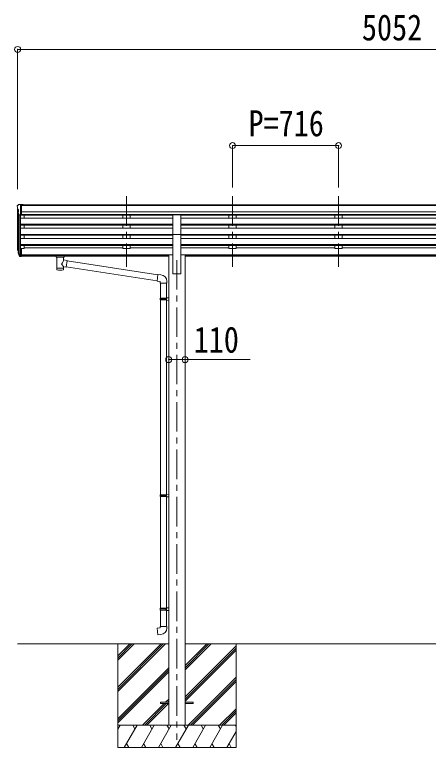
# Model space of a CAD drawing. Units: millimetres at full size, sheet at 1:40; some dimension numbers follow another scale. Extents: x -11243 to 11243, y -7760 to 7760.
# Drawn here: x 617 to 3411, y -5160 to -208 of the extents above; entities that cross this region are included whole.
import ezdxf
from ezdxf.enums import TextEntityAlignment as Align

# ---------------------------------------------------------------- set-up
doc = ezdxf.new("R2010")
doc.units = ezdxf.units.MM
doc.header["$LTSCALE"] = 40
doc.header["$PDMODE"] = 32
doc.header["$PDSIZE"] = 40
doc.linetypes.add('CHAIN1', pattern=[8, 5, -1, 1, -1])
for name, color, linetype, lineweight in [('0-0_0', 7, 'Continuous', 9), ('0-1_本体', 5, 'CHAIN1', 9), ('0-3_ELV2', 4, 'Continuous', 9), ('0-6_OTH_LINE', 6, 'Continuous', 9), ('0-9_OUTLINE', 7, 'Continuous', 9)]:
    doc.layers.add(name, color=color, linetype=linetype, lineweight=lineweight)
doc.styles.add('ＭＳ ゴシック', font='')
doc.styles.get('ＭＳ ゴシック').set_extended_font_data('MS Gothic')

msp = doc.modelspace()

# ---------------------------------------------------------------- linework, layer by layer
at = {"layer": '0-0_0'}
for p, q in [((636.53, -4459.76), (1657.33, -4459.76)), ((1312.53, -4459.76), (1312.53, -5159.76)), ((1312.53, -4753.94), (1606.71, -4459.76)), ((1312.53, -4768.08), (1620.85, -4459.76)), ((1312.53, -4782.22), (1634.99, -4459.76)), ((1312.53, -4570.09), (1422.86, -4459.76)), ((1312.53, -4555.95), (1408.71, -4459.76)), ((1312.53, -4541.81), (1394.57, -4459.76)), ((1767.73, -4635.39), (1943.36, -4459.76)), ((1767.73, -4621.25), (1929.21, -4459.76)), ((1767.73, -4607.11), (1915.07, -4459.76)), ((1767.73, -4459.76), (4557.33, -4459.76)), ((1767.73, -4819.24), (2112.53, -4474.44)), ((1767.73, -4833.38), (2112.53, -4488.58)), ((1767.73, -4847.52), (2112.53, -4502.73)), ((2112.53, -4459.76), (2112.53, -5159.76)), ((1312.53, -4966.07), (1657.33, -4621.27)), ((1312.53, -4980.21), (1657.33, -4635.42)), ((1312.53, -4994.36), (1657.33, -4649.56)), ((1789.33, -5009.76), (2112.53, -4686.57)), ((1803.48, -5009.76), (2112.53, -4700.72)), ((1817.62, -5009.76), (2112.53, -4714.86)), ((1635.47, -4855.26), (1657.33, -4833.4)), ((1649.61, -4855.26), (1657.33, -4847.55)), ((1480.97, -5009.76), (1626.47, -4864.26)), ((1495.11, -5009.76), (1640.61, -4864.26)), ((1509.25, -5009.76), (1654.75, -4864.26)), ((2001.47, -5009.76), (2112.53, -4898.7)), ((2015.61, -5009.76), (2112.53, -4912.85)), ((2029.75, -5009.76), (2112.53, -4926.99)), ((2112.53, -5009.76), (1312.53, -5009.76)), ((1312.53, -5037.27), (1328.4, -5009.76)), ((1357.27, -5159.76), (1443.87, -5009.76)), ((1428.87, -5035.74), (1413.87, -5009.76)), ((1472.74, -5159.76), (1559.35, -5009.76)), ((1544.34, -5035.74), (1529.34, -5009.76)), ((1588.21, -5159.76), (1674.81, -5009.76)), ((1659.81, -5035.74), (1644.81, -5009.76)), ((1703.68, -5159.76), (1790.28, -5009.76)), ((1775.28, -5035.74), (1760.28, -5009.76)), ((1819.15, -5159.76), (1905.76, -5009.76)), ((1890.75, -5035.74), (1875.75, -5009.76)), ((1934.62, -5159.76), (2021.23, -5009.76)), ((1991.22, -5009.76), (2006.23, -5035.74)), ((2106.69, -5009.76), (2112.53, -5019.86)), ((2050.09, -5159.76), (2112.53, -5051.62)), ((1372.27, -5133.78), (1387.27, -5159.76)), ((1487.74, -5133.78), (1502.74, -5159.76)), ((1603.21, -5133.78), (1618.21, -5159.76)), ((1718.68, -5133.78), (1733.68, -5159.76)), ((1834.15, -5133.78), (1849.15, -5159.76)), ((1949.62, -5133.78), (1964.62, -5159.76)), ((2065.09, -5133.78), (2080.09, -5159.76)), ((1312.53, -5159.76), (2112.53, -5159.76))]:
    msp.add_line(p, q, dxfattribs=at)
at = {"layer": '0-1_本体'}
for p, q in [((1372.53, -1435.36), (1372.53, -1912.88)), ((1372.53, -1435.36), (1372.53, -1912.88)), ((2088.53, -1435.36), (2088.53, -1912.88)), ((2088.53, -1435.36), (2088.53, -1912.88)), ((2804.53, -1435.36), (2804.53, -1912.88)), ((2804.53, -1435.36), (2804.53, -1912.88)), ((1712.53, -1866.2), (1712.53, -5109.76))]:
    msp.add_line(p, q, dxfattribs=at)
at = {"layer": '0-3_ELV2'}
for p, q in [((634.53, -1500.48), (634.53, -1501.11)), ((636.53, -1521.68), (636.53, -1788.12)), ((637.06, -1522.29), (642.38, -1525.36)), ((641.44, -1491.67), (637.37, -1497.48)), ((644.53, -1491.11), (642.19, -1491.25)), ((642.53, -1525.62), (642.53, -1541.89)), ((644.53, -1491.11), (663.03, -1491.11)), ((656.53, -1564.09), (656.53, -1491.11)), ((663.03, -1491.11), (673.03, -1491.19)), ((663.03, -1563.09), (663.03, -1491.11)), ((5662.03, -1492.71), (663.03, -1492.71)), ((5662.03, -1497.93), (663.03, -1497.93)), ((673.03, -1492.71), (673.03, -1491.19)), ((648.9, -1562.28), (639.9, -1546.68)), ((641.5, -1549.45), (641.5, -1814.83)), ((650.53, -1563.61), (650.52, -1833.26)), ((656.53, -1564.09), (651.32, -1563.77)), ((663.03, -1563.09), (656.53, -1563.09)), ((656.53, -1564.09), (656.53, -1788.49)), ((656.53, -1583.01), (1685.03, -1583.01)), ((5662.03, -1541.46), (663.03, -1541.46)), ((5662.03, -1559.31), (663.03, -1559.31)), ((1685.03, -1562.56), (663.03, -1562.56)), ((681.53, -1562.56), (681.53, -1583.01)), ((1347.53, -1562.56), (1347.53, -1583.01)), ((1397.53, -1562.56), (1397.53, -1583.01)), ((1685.03, -1693.53), (1685.03, -1561.74)), ((1685.03, -1561.74), (1740.03, -1561.74)), ((1740.03, -1693.53), (1740.03, -1561.74)), ((4585.03, -1562.56), (1740.03, -1562.56)), ((4585.03, -1583.01), (1740.03, -1583.01)), ((2063.53, -1562.56), (2063.53, -1583.01)), ((2113.53, -1562.56), (2113.53, -1583.01)), ((2779.53, -1562.56), (2779.53, -1583.01)), ((2829.53, -1562.56), (2829.53, -1583.01)), ((656.53, -1624.89), (1685.03, -1624.89)), ((656.53, -1626.38), (1685.03, -1626.38)), ((656.53, -1630.7), (1685.03, -1630.7)), ((681.53, -1630.7), (681.53, -1651.5)), ((1347.53, -1630.7), (1347.53, -1651.5)), ((1397.53, -1630.7), (1397.53, -1651.5)), ((4585.03, -1624.89), (1740.03, -1624.89)), ((4585.03, -1626.38), (1740.03, -1626.38)), ((4585.03, -1630.7), (1740.03, -1630.7)), ((2063.53, -1630.7), (2063.53, -1651.5)), ((2113.53, -1630.7), (2113.53, -1651.5)), ((2779.53, -1630.7), (2779.53, -1651.5)), ((2829.53, -1630.7), (2829.53, -1651.5)), ((656.53, -1651.5), (1685.03, -1651.5)), ((4585.03, -1651.5), (1740.03, -1651.5)), ((656.53, -1693.38), (1685.03, -1693.38)), ((656.53, -1694.88), (1685.03, -1694.88)), ((656.53, -1699.19), (1685.03, -1699.19)), ((656.53, -1719.99), (1685.03, -1719.99)), ((681.53, -1719.99), (681.53, -1699.19)), ((1347.53, -1699.19), (1347.53, -1719.99)), ((1397.53, -1699.19), (1397.53, -1719.99)), ((1685.03, -1693.53), (1685.03, -1959.76)), ((1685.03, -1693.53), (1740.03, -1693.53)), ((4585.03, -1693.38), (1740.03, -1693.38)), ((1740.03, -1693.53), (1740.03, -1959.76)), ((4585.03, -1694.88), (1740.03, -1694.88)), ((4585.03, -1699.19), (1740.03, -1699.19)), ((4585.03, -1719.99), (1740.03, -1719.99)), ((2063.53, -1699.19), (2063.53, -1719.99)), ((2113.53, -1699.19), (2113.53, -1719.99)), ((2779.53, -1699.19), (2779.53, -1719.99)), ((2829.53, -1699.19), (2829.53, -1719.99)), ((656.53, -1761.87), (1685.03, -1761.87)), ((656.53, -1763.37), (1685.03, -1763.37)), ((656.53, -1767.68), (1685.03, -1767.68)), ((681.53, -1767.68), (681.53, -1789.12)), ((1347.53, -1767.68), (1347.53, -1789.12)), ((1397.53, -1767.68), (1397.53, -1789.12)), ((4585.03, -1761.87), (1740.03, -1761.87)), ((4585.03, -1763.37), (1740.03, -1763.37)), ((4585.03, -1767.68), (1740.03, -1767.68)), ((2063.53, -1767.68), (2063.53, -1789.12)), ((2113.53, -1767.68), (2113.53, -1789.12)), ((2779.53, -1767.68), (2779.53, -1789.12)), ((2829.53, -1767.68), (2829.53, -1789.12)), ((637.62, -1802.68), (641.5, -1810.62)), ((638.22, -1801.3), (641.5, -1808.36)), ((639.93, -1813.95), (640.27, -1818.36)), ((640.27, -1818.36), (649.08, -1841.9)), ((640.89, -1817.79), (649.08, -1833.97)), ((650.09, -1832.84), (642.34, -1817.43)), ((656.53, -1788.49), (656.53, -1843.26)), ((663.03, -1788.49), (656.53, -1788.49)), ((663.03, -1828.62), (656.53, -1828.62)), ((663.03, -1788.49), (663.03, -1842.52)), ((681.53, -1789.12), (663.03, -1789.12)), ((663.03, -1831.19), (1657.33, -1831.19)), ((681.53, -1784.18), (1347.53, -1784.18)), ((1397.53, -1789.12), (1347.53, -1789.12)), ((1397.53, -1784.18), (1685.03, -1784.18)), ((1657.33, -1830.76), (1657.33, -5009.76)), ((1657.33, -1830.76), (1685.03, -1830.76)), ((2063.53, -1784.18), (1740.03, -1784.18)), ((1767.73, -1830.76), (1740.03, -1830.76)), ((1767.73, -1830.76), (1767.73, -5009.76)), ((4557.33, -1831.19), (1767.73, -1831.19)), ((2113.53, -1789.12), (2063.53, -1789.12)), ((2779.53, -1784.18), (2113.53, -1784.18)), ((2829.53, -1789.12), (2779.53, -1789.12)), ((3495.53, -1784.18), (2829.53, -1784.18)), ((656.53, -1833.52), (651.39, -1833.52)), ((656.53, -1835.32), (651.68, -1835.32)), ((656.53, -1843.26), (651.68, -1843.26)), ((663.03, -1833.5), (656.53, -1833.5)), ((663.03, -1842.52), (656.53, -1842.52)), ((663.03, -1832.59), (1657.33, -1832.59)), ((897.03, -1840.28), (663.03, -1840.28)), ((1657.33, -1840.28), (951.03, -1840.28)), ((4557.33, -1832.59), (1767.73, -1832.59)), ((4557.33, -1840.28), (1767.73, -1840.28)), ((1685.03, -1959.76), (1740.03, -1959.76)), ((1602.53, -4855.26), (1657.33, -4855.26)), ((1767.73, -4855.26), (1822.53, -4855.26)), ((1767.73, -4864.26), (1822.53, -4864.26)), ((1822.53, -4855.26), (1822.53, -4864.26))]:
    msp.add_line(p, q, dxfattribs=at)
msp.add_lwpolyline([(1602.53, -4855.26), (1602.53, -4864.26), (1657.33, -4864.26)], dxfattribs=at)
for centre, radius, start, end in [((637.53, -1500.48), 3, 93, 180), ((836.53, -1501.11), 202, 180, 184.94904), ((641.43, -1517.92), 6.18, 185.7035, 224.99897), ((642.25, -1492.25), 1, 93.5, 145), ((642.23, -1525.62), 0.3, 0, 60), ((642.5, -1545.18), 3, 94.7167, 210), ((642.23, -1541.89), 0.3, 274.7167, 0), ((651.5, -1560.78), 3, 210, 266.5), ((665.71, -1793.56), 29.53, 186.50806, 197.98144), ((667.11, -1791.8), 30.41, 187.1552, 198.19734)]:
    msp.add_arc(centre, radius, start, end, dxfattribs=at)
for centre, major_axis, ratio, start_param, end_param in [((725.18, -1793.99), (-89.06, 1.43), 0.57596, 6.1962358, 6.3678173), ((724.39, -1787.32), (87.93, 4.42), 0.541684, 3.0659337, 3.2228513), ((641.24, -1813.95), (1.3, 0), 0.90356, 1.3700892, 3.347195), ((727.16, -1797.76), (-89.07, 0), 0.90356, 0.2056023, 0.2515348), ((726.44, -1793.89), (-88.05, 0), 0.90356, 0.2662965, 0.3003836), ((651.68, -1832.61), (-3, 0), 0.90356, 0.5235988, 1.5707963), ((651.68, -1840.55), (3, 0), 0.90356, 3.6651914, 4.712389), ((651.39, -1832.16), (-1.5, 0), 0.90356, 0.5235988, 1.5707963)]:
    msp.add_ellipse(centre, major_axis=major_axis, ratio=ratio, start_param=start_param, end_param=end_param, dxfattribs=at)
at = {"layer": '0-6_OTH_LINE'}
for p, q in [((636.53, -442.71), (636.53, -1388.12)), ((636.53, -442.71), (5688.53, -442.71)), ((2088.53, -1092.71), (2088.53, -1375.16)), ((2088.53, -1092.71), (2804.53, -1092.71)), ((2804.53, -1092.71), (2804.53, -1375.16)), ((1657.33, -2539.31), (1767.73, -2539.31))]:
    msp.add_line(p, q, dxfattribs=at)
at = {"layer": '0-6_OTH_LINE', "lineweight": 18}
msp.add_line((1767.73, -2539.31), (2208.3, -2539.31), dxfattribs=at)
at = {"layer": '0-6_OTH_LINE'}
for p in [(636.53, -442.71), (2088.53, -1092.71), (2804.53, -1092.71), (1657.33, -2539.31), (1767.73, -2539.31)]:
    msp.add_point(p, dxfattribs=at)
at = {"layer": '0-9_OUTLINE'}
for p, q in [((880.53, -1833.36), (880.53, -1839.12)), ((882.53, -1832.7), (965.53, -1832.7)), ((882.53, -1834.88), (965.53, -1834.88)), ((882.53, -1839.79), (897.03, -1839.79)), ((897.03, -1845.43), (897.03, -1838.88)), ((901.13, -1846.35), (901.11, -1931.79)), ((972.14, -1869), (946.92, -1865.09)), ((946.93, -1865.1), (946.93, -1846.35)), ((951.03, -1845.43), (951.03, -1838.88)), ((951.03, -1839.79), (965.53, -1839.79)), ((972.14, -1869), (965.12, -1914.26)), ((967.53, -1833.36), (967.53, -1839.12)), ((1583.13, -1965.85), (971.83, -1871.01)), ((946.94, -1931.79), (946.92, -1911.12)), ((946.92, -1911.44), (965.12, -1914.26)), ((1579.46, -2007.78), (965.39, -1912.52)), ((1604.14, -1965.73), (1583.3, -1963.9)), ((1599.22, -2021.47), (1645.22, -2021.47)), ((1601.33, -2023.11), (1601.33, -2123.83)), ((1643.33, -2023.11), (1643.33, -2121.27)), ((1645.22, -2021.47), (1645.22, -2010.56)), ((1599.33, -2125.83), (1600.33, -2123.83)), ((1599.33, -2125.83), (1643.33, -2125.83)), ((1599.33, -2125.83), (1599.33, -2133.83)), ((1600.33, -2123.83), (1643.33, -2123.83)), ((1638.85, -2125.83), (1638.42, -2123.83)), ((1641.33, -2121.33), (1657.33, -2120.86)), ((1641.33, -2123.33), (1641.33, -2121.33)), ((1641.33, -2123.33), (1643.33, -2123.33)), ((1657.33, -2120.86), (1657.33, -2138.8)), ((1599.33, -2133.83), (1643.33, -2133.83)), ((1599.33, -2133.83), (1600.33, -2135.83)), ((1600.33, -2135.83), (1643.33, -2135.83)), ((1601.33, -2135.83), (1601.33, -3452.52)), ((1641.33, -2138.33), (1641.33, -2136.33)), ((1641.33, -2138.33), (1657.33, -2138.8)), ((1643.33, -2138.39), (1643.33, -3449.96)), ((1599.33, -3454.52), (1600.33, -3452.52)), ((1599.33, -3454.52), (1643.33, -3454.52)), ((1599.33, -3454.52), (1599.33, -3462.52)), ((1599.33, -3462.52), (1643.33, -3462.52)), ((1599.33, -3462.52), (1600.33, -3464.52)), ((1600.33, -3452.52), (1643.33, -3452.52)), ((1600.33, -3464.52), (1643.33, -3464.52)), ((1601.33, -3464.52), (1601.33, -4220.2)), ((1638.85, -3454.52), (1638.42, -3452.52)), ((1641.33, -3450.02), (1657.33, -3449.55)), ((1641.33, -3452.02), (1641.33, -3450.02)), ((1641.33, -3452.02), (1643.33, -3452.02)), ((1641.33, -3467.02), (1641.33, -3465.02)), ((1657.33, -3449.55), (1657.33, -3467.49)), ((1641.33, -3467.02), (1657.33, -3467.49)), ((1643.33, -3467.08), (1643.33, -4217.65)), ((1599.33, -4222.2), (1600.33, -4220.2)), ((1599.33, -4222.2), (1643.33, -4222.2)), ((1599.33, -4222.2), (1599.33, -4230.2)), ((1599.33, -4230.2), (1643.33, -4230.2)), ((1599.33, -4230.2), (1600.33, -4232.2)), ((1600.33, -4220.2), (1643.33, -4220.2)), ((1600.33, -4232.2), (1643.33, -4232.2)), ((1601.33, -4232.2), (1601.33, -4342.21)), ((1638.85, -4222.2), (1638.42, -4220.2)), ((1641.33, -4217.7), (1657.33, -4217.23)), ((1641.33, -4219.7), (1641.33, -4217.7)), ((1641.33, -4219.7), (1643.33, -4219.7)), ((1641.33, -4234.7), (1641.33, -4232.7)), ((1641.33, -4234.7), (1657.33, -4235.18)), ((1643.33, -4234.76), (1643.33, -4342.21)), ((1657.33, -4217.23), (1657.33, -4235.18)), ((1599.33, -4342.21), (1645.33, -4342.21)), ((1599.33, -4352.21), (1599.33, -4342.21)), ((1645.33, -4342.21), (1645.33, -4353.12))]:
    msp.add_line(p, q, dxfattribs=at)
for points in [[(880.53, -1833.36), (880.56, -1833.17), (880.65, -1833.03), (880.74, -1832.94), (880.85, -1832.88), (880.97, -1832.83), (881.26, -1832.77), (881.75, -1832.72), (882.29, -1832.7), (882.53, -1832.7)], [(880.53, -1839.12), (880.56, -1839.32), (880.65, -1839.45), (880.74, -1839.55), (880.85, -1839.61), (880.97, -1839.65), (881.26, -1839.71), (881.75, -1839.76), (882.29, -1839.78), (882.53, -1839.79)], [(965.53, -1832.7), (965.88, -1832.7), (966.41, -1832.73), (966.86, -1832.78), (967.16, -1832.86), (967.33, -1832.96), (967.45, -1833.09), (967.52, -1833.27), (967.53, -1833.36)], [(965.53, -1839.79), (965.88, -1839.78), (966.41, -1839.76), (966.86, -1839.7), (967.16, -1839.63), (967.33, -1839.53), (967.45, -1839.39), (967.52, -1839.21), (967.53, -1839.12)], [(1583.3, -1963.9), (1579.29, -2009.73), (1599.22, -2011.47), (1599.22, -2021.47)], [(1638.85, -2125.83), (1638.85, -2133.83), (1638.42, -2135.83)], [(1641.33, -2136.33), (1643.33, -2136.33), (1643.33, -2123.33)], [(1638.85, -3454.52), (1638.85, -3462.52), (1638.42, -3464.52)], [(1641.33, -3465.02), (1643.33, -3465.02), (1643.33, -3452.02)], [(1638.85, -4222.2), (1638.85, -4230.2), (1638.42, -4232.2)], [(1641.33, -4232.7), (1643.33, -4232.7), (1643.33, -4219.7)], [(1604.25, -4397.95), (1583.41, -4399.77), (1579.4, -4353.95), (1599.33, -4352.21)]]:
    msp.add_lwpolyline(points, dxfattribs=at)
for centre, start, end in [((1600.22, -2010.56), 0, 85), ((1600.33, -4353.12), 275, 0)]:
    msp.add_arc(centre, 45, start, end, dxfattribs=at)
for centre, major_axis, ratio, start_param, end_param in [((882.53, -1835.1), (2, 0), 0.109601, 3.1415927, 4.712389), ((924.03, -1845.35), (27.06, 0), 0.069685, 3.1415927, 6.2831853), ((924.03, -1838.88), (27, 0), 0.070066, 6.2831853, 9.424778), ((924.02, -1891.63), (-22.81, -26.62), 0.234429, 1.6855472, 3.1268519), ((935.03, -1842.86), (16, 0), 0.361356, 6.2636979, 6.2831853), ((965.53, -1835.1), (2, 0), 0.109601, 4.712389, 6.2831853), ((924.03, -1919.35), (22.91, 0), 0.122865, 3.1415927, 6.2831853), ((926.58, -1888.98), (20.32, -22.25), 0.045535, 0.0389954, 1.3075346), ((924.03, -1931.79), (22.92, 0), 0.101955, 3.1415499, 6.2833984)]:
    msp.add_ellipse(centre, major_axis=major_axis, ratio=ratio, start_param=start_param, end_param=end_param, dxfattribs=at)

# ---------------------------------------------------------------- texts
at = {"layer": '0-6_OTH_LINE', "color": 7, "style": 'ＭＳ ゴシック', "width": 0.85}
for s, p in [('5052', (2962.53, -434.71)), ('P=716', (2196.53, -1082.71)), ('110', (1826.01, -2544.7))]:
    msp.add_text(s, height=176, dxfattribs=at).set_placement(p, align=Align.BOTTOM_LEFT)

doc.saveas('drawing.dxf')
